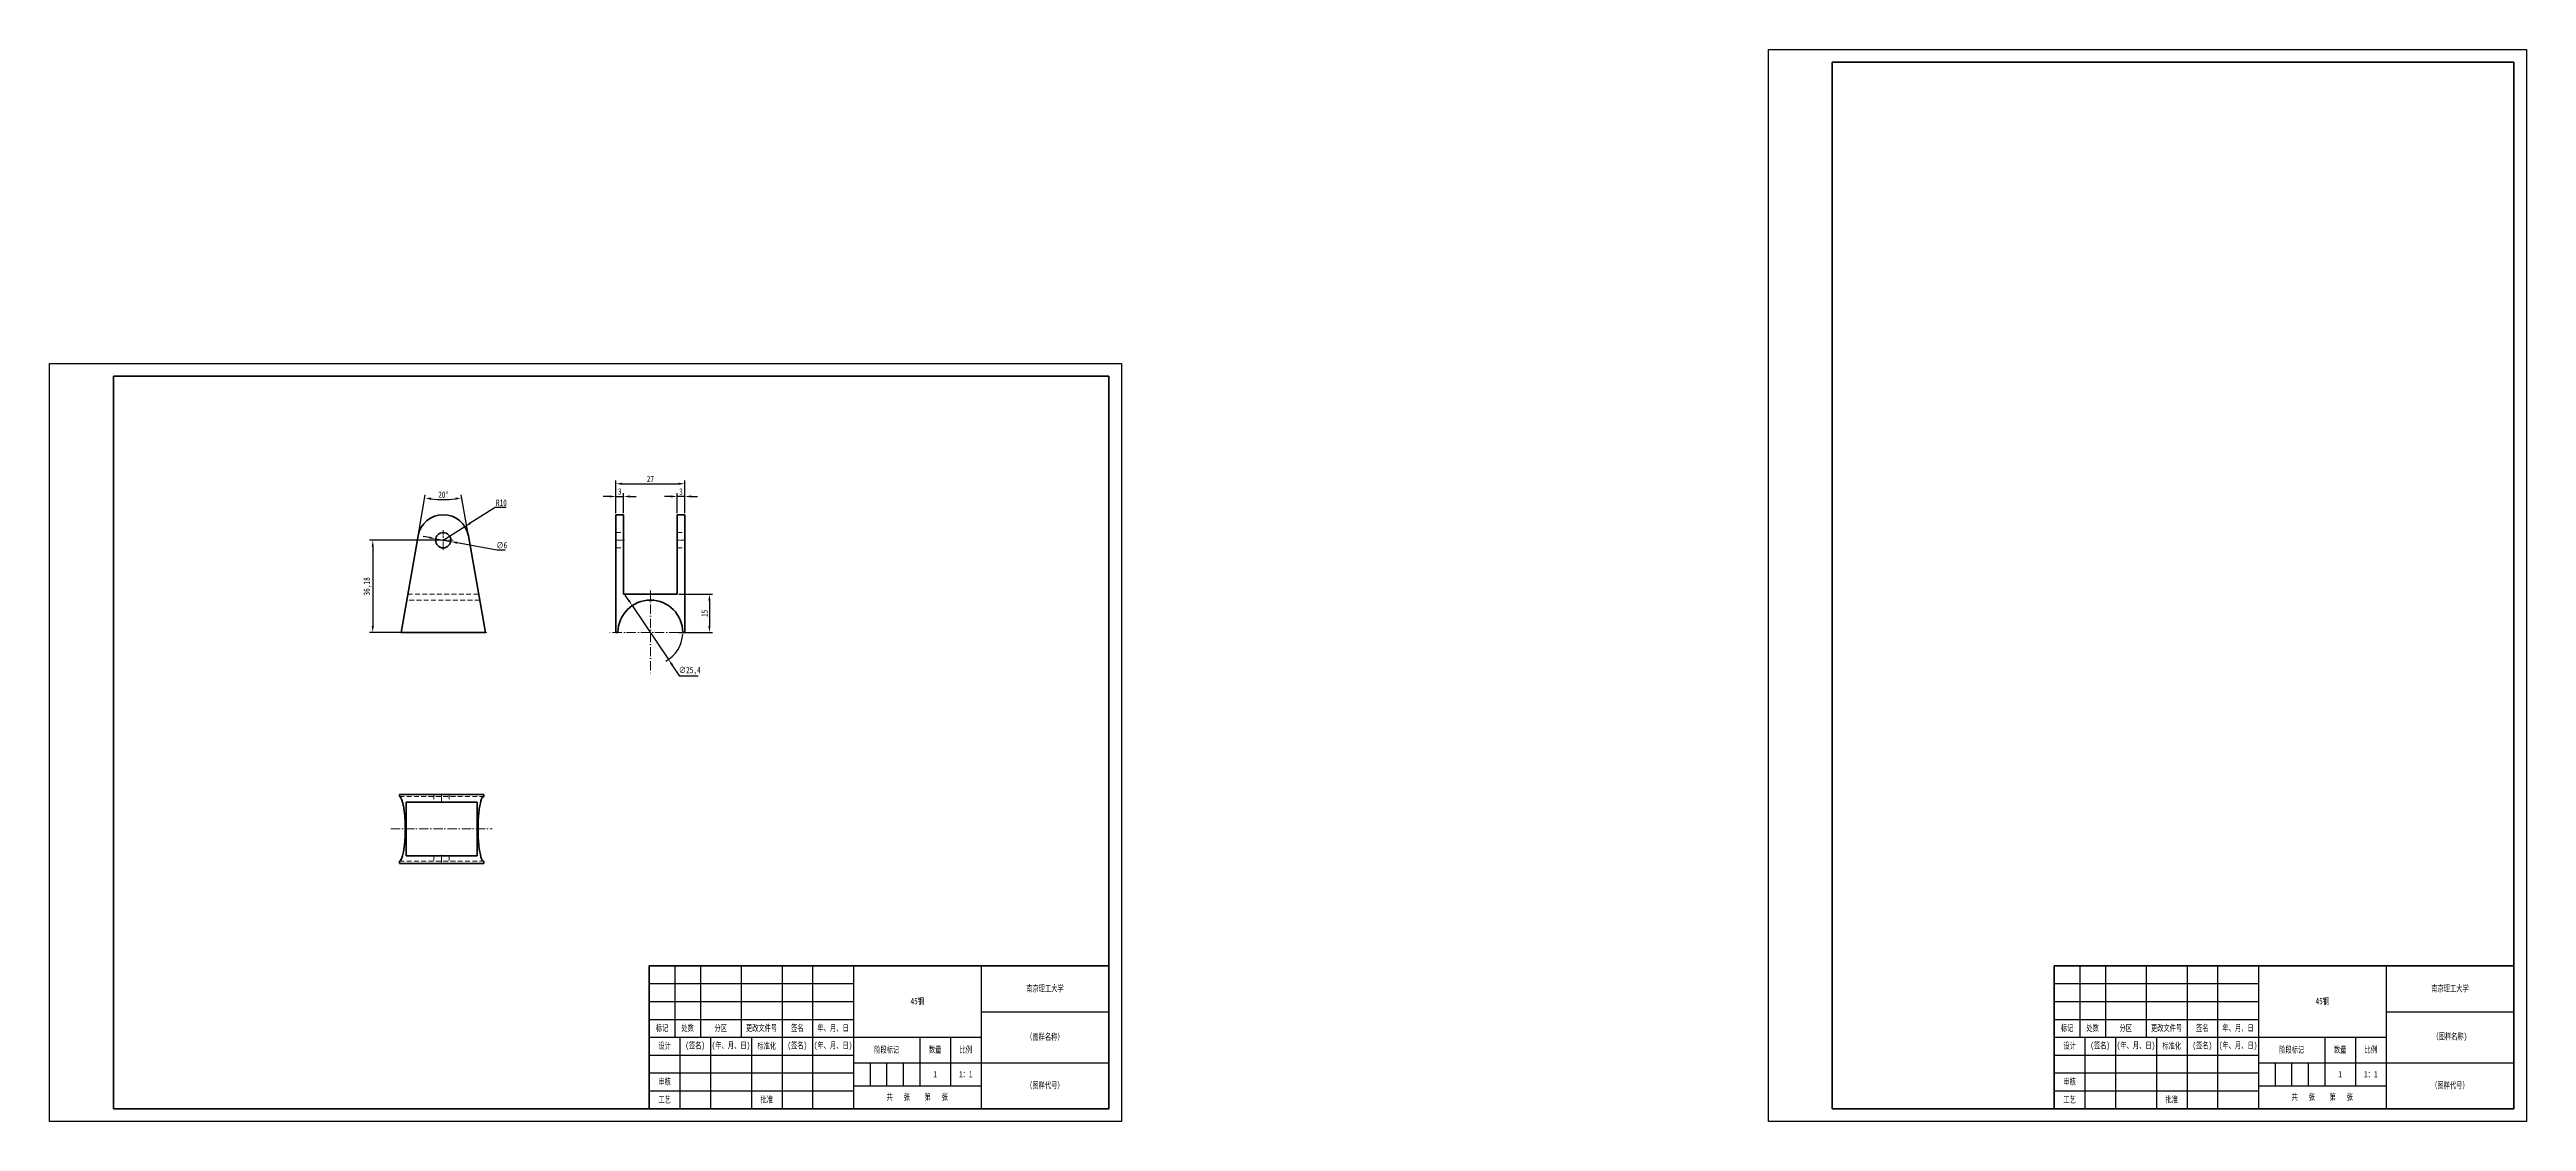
# Model space of a CAD drawing. Header units: millimetres. Extents: x 1050 to 2021, y 766 to 1186.
import ezdxf

# ---------------------------------------------------------------- set-up
doc = ezdxf.new("R2010")
doc.units = ezdxf.units.MM
doc.header["$LTSCALE"] = 0.3
for name, pattern in [('CENTER', [50.8, 31.75, -6.35, 6.35, -6.35]), ('DASHDOT', [18.5, 12, -3, 0.5, -3]), ('DASHED', [19.05, 12.7, -6.35])]:
    doc.linetypes.add(name, pattern=pattern)
for name, color, linetype, lineweight in [('尺寸线', 3, 'Continuous', 25), ('粗实线', 7, 'Continuous', 50), ('细实线', 7, 'Continuous', 25), ('细文本', 7, 'Continuous', 25), ('细点画线', 1, 'CENTER', 25), ('虚线', 2, 'DASHED', 25)]:
    doc.layers.add(name, color=color, linetype=linetype, lineweight=lineweight)
doc.styles.add('NUT Standard', font='simfang.ttf', dxfattribs={"width": 0.7, "height": 2.5})
doc.dimstyles.new('NUT Standard', dxfattribs={"dimtxt": 2.5, "dimasz": 2.5, "dimexe": 1.25, "dimexo": 0.625, "dimtad": 1, "dimtoh": 1, "dimtxsty": 'NUT Standard', "dimcen": 2.5, "dimadec": 0, "dimazin": 0, "dimtfac": 1, "dimtmove": 0, "dimatfit": 3, "dimfxl": 1, "dimarcsym": 0})

# ---------------------------------------------------------------- blocks, each defined once
blk = doc.blocks.new('*D6')
at = {"layer": 'Defpoints', "color": 0, "transparency": 16777216}
for p in [(1204.29, 993.37), (1176.69, 957.19), (1204.29, 957.19)]:
    blk.add_point(p, dxfattribs=at)
at = {"layer": '尺寸线', "color": 0, "lineweight": -2, "transparency": 16777216}
for p, q in [((1203.67, 993.37), (1175.44, 993.37)), ((1176.69, 990.87), (1176.69, 959.69)), ((1203.67, 957.19), (1175.44, 957.19))]:
    blk.add_line(p, q, dxfattribs=at)
at = {"layer": '尺寸线', "color": 0, "transparency": 16777216}
for points in [[(1176.28, 990.87), (1177.11, 990.87), (1176.69, 993.37)], [(1176.28, 959.69), (1177.11, 959.69), (1176.69, 957.19)]]:
    blk.add_solid(points, dxfattribs=at)
at = {"layer": '尺寸线', "color": 0, "transparency": 16777216, "insert": (1174.62, 975.28), "char_height": 2.5, "attachment_point": 5, "rotation": 90, "style": 'NUT Standard'}
blk.add_mtext('36,18', dxfattribs=at)
blk = doc.blocks.new('*D7')
at = {"layer": 'Defpoints', "color": 0, "transparency": 16777216}
for p in [(1201.87, 1009.38), (1194.44, 995.11), (1214.14, 995.11), (1187.76, 957.19), (1220.82, 957.19)]:
    blk.add_point(p, dxfattribs=at)
at = {"layer": '尺寸线', "color": 0, "lineweight": -2, "transparency": 16777216}
for p, q in [((1194.55, 995.72), (1197.28, 1011.17)), ((1214.03, 995.72), (1211.31, 1011.17))]:
    blk.add_line(p, q, dxfattribs=at)
blk.add_arc((1204.29, 1050.96), 41.65, 263.4398, 276.56038, dxfattribs=at)
at = {"layer": '尺寸线', "color": 0, "transparency": 16777216}
for points in [[(1199.47, 1009.17), (1199.59, 1009.99), (1197.06, 1009.94)], [(1208.99, 1009.99), (1209.11, 1009.17), (1211.52, 1009.94)]]:
    blk.add_solid(points, dxfattribs=at)
at = {"layer": '尺寸线', "color": 0, "transparency": 16777216, "insert": (1204.29, 1011.2), "char_height": 2.5, "attachment_point": 5, "rotation": 0.00009, "style": 'NUT Standard'}
blk.add_mtext('20°', dxfattribs=at)
blk = doc.blocks.new('*D8')
at = {"layer": 'Defpoints', "color": 0, "transparency": 16777216}
for p in [(1295.96, 972.19), (1295.96, 957.19), (1308.59, 957.19)]:
    blk.add_point(p, dxfattribs=at)
at = {"layer": '尺寸线', "color": 0, "lineweight": -2, "transparency": 16777216}
for p, q in [((1296.59, 972.19), (1309.84, 972.19)), ((1308.59, 969.69), (1308.59, 959.69)), ((1296.59, 957.19), (1309.84, 957.19))]:
    blk.add_line(p, q, dxfattribs=at)
at = {"layer": '尺寸线', "color": 0, "transparency": 16777216}
for points in [[(1308.18, 969.69), (1309.01, 969.69), (1308.59, 972.19)], [(1308.18, 959.69), (1309.01, 959.69), (1308.59, 957.19)]]:
    blk.add_solid(points, dxfattribs=at)
at = {"layer": '尺寸线', "color": 0, "transparency": 16777216, "insert": (1306.7, 964.69), "char_height": 2.5, "attachment_point": 5, "rotation": 90, "style": 'NUT Standard'}
blk.add_mtext('15', dxfattribs=at)
blk = doc.blocks.new('*D10')
at = {"layer": 'Defpoints', "color": 0, "transparency": 16777216}
for p in [(1201.34, 993.92), (1207.24, 992.82)]:
    blk.add_point(p, dxfattribs=at)
at = {"layer": '尺寸线', "color": 0, "lineweight": -2, "transparency": 16777216}
for p, q in [((1198.88, 994.37), (1196.42, 994.83)), ((1201.34, 993.92), (1207.24, 992.82)), ((1225.26, 989.49), (1209.7, 992.37)), ((1228.61, 989.49), (1225.26, 989.49))]:
    blk.add_line(p, q, dxfattribs=at)
at = {"layer": '尺寸线', "color": 0, "transparency": 16777216}
for points in [[(1198.96, 994.78), (1198.81, 993.96), (1201.34, 993.92)], [(1209.78, 992.78), (1209.62, 991.96), (1207.24, 992.82)]]:
    blk.add_solid(points, dxfattribs=at)
at = {"layer": '尺寸线', "color": 0, "transparency": 16777216, "insert": (1227.24, 991.38), "char_height": 2.5, "attachment_point": 5, "style": 'NUT Standard'}
blk.add_mtext('∅6', dxfattribs=at)
blk = doc.blocks.new('*D11')
at = {"layer": 'Defpoints', "color": 0, "transparency": 16777216}
for p in [(1278.36, 967.72), (1292.56, 946.66)]:
    blk.add_point(p, dxfattribs=at)
at = {"layer": '尺寸线', "color": 0, "lineweight": -2, "transparency": 16777216}
for p, q in [((1276.97, 969.8), (1275.57, 971.87)), ((1278.36, 967.72), (1292.56, 946.66)), ((1296.97, 940.12), (1293.96, 944.59)), ((1304.19, 940.12), (1296.97, 940.12))]:
    blk.add_line(p, q, dxfattribs=at)
blk.add_arc((1285.46, 957.19), 12.7, 298.33998, 357.18033, dxfattribs=at)
at = {"layer": '尺寸线', "color": 0, "transparency": 16777216}
for points in [[(1277.31, 970.03), (1276.62, 969.56), (1278.36, 967.72)], [(1294.3, 944.82), (1293.61, 944.35), (1292.56, 946.66)]]:
    blk.add_solid(points, dxfattribs=at)
at = {"layer": '尺寸线', "color": 0, "transparency": 16777216, "insert": (1300.89, 942.19), "char_height": 2.5, "attachment_point": 5, "style": 'NUT Standard'}
blk.add_mtext('∅25,4', dxfattribs=at)
blk = doc.blocks.new('*D12')
at = {"layer": 'Defpoints', "color": 0, "transparency": 16777216}
for p in [(1274.96, 1010.51), (1271.96, 1003.37), (1274.96, 1003.37)]:
    blk.add_point(p, dxfattribs=at)
at = {"layer": '尺寸线', "color": 0, "lineweight": -2, "transparency": 16777216}
for p, q in [((1269.46, 1010.51), (1266.96, 1010.51)), ((1271.96, 1003.99), (1271.96, 1011.76)), ((1271.96, 1010.51), (1274.96, 1010.51)), ((1274.96, 1003.99), (1274.96, 1011.76)), ((1277.46, 1010.51), (1279.96, 1010.51))]:
    blk.add_line(p, q, dxfattribs=at)
at = {"layer": '尺寸线', "color": 0, "transparency": 16777216}
for points in [[(1269.46, 1010.92), (1269.46, 1010.09), (1271.96, 1010.51)], [(1277.46, 1010.92), (1277.46, 1010.09), (1274.96, 1010.51)]]:
    blk.add_solid(points, dxfattribs=at)
at = {"layer": '尺寸线', "color": 0, "transparency": 16777216, "insert": (1273.46, 1012.4), "char_height": 2.5, "attachment_point": 5, "style": 'NUT Standard'}
blk.add_mtext('3', dxfattribs=at)
blk = doc.blocks.new('*D13')
at = {"layer": 'Defpoints', "color": 0, "transparency": 16777216}
for p in [(1295.96, 1010.51), (1295.96, 1003.37), (1298.96, 1003.37)]:
    blk.add_point(p, dxfattribs=at)
at = {"layer": '尺寸线', "color": 0, "lineweight": -2, "transparency": 16777216}
for p, q in [((1293.46, 1010.51), (1290.96, 1010.51)), ((1295.96, 1003.99), (1295.96, 1011.76)), ((1298.96, 1010.51), (1295.96, 1010.51)), ((1298.96, 1003.99), (1298.96, 1011.76)), ((1301.46, 1010.51), (1303.96, 1010.51))]:
    blk.add_line(p, q, dxfattribs=at)
at = {"layer": '尺寸线', "color": 0, "transparency": 16777216}
for points in [[(1293.46, 1010.92), (1293.46, 1010.09), (1295.96, 1010.51)], [(1301.46, 1010.92), (1301.46, 1010.09), (1298.96, 1010.51)]]:
    blk.add_solid(points, dxfattribs=at)
at = {"layer": '尺寸线', "color": 0, "transparency": 16777216, "insert": (1297.46, 1012.4), "char_height": 2.5, "attachment_point": 5, "style": 'NUT Standard'}
blk.add_mtext('3', dxfattribs=at)
blk = doc.blocks.new('*D14')
at = {"layer": 'Defpoints', "color": 0, "transparency": 16777216}
for p in [(1298.96, 1015.48), (1271.96, 1003.37), (1298.96, 1003.37)]:
    blk.add_point(p, dxfattribs=at)
at = {"layer": '尺寸线', "color": 0, "lineweight": -2, "transparency": 16777216}
for p, q in [((1271.96, 1003.99), (1271.96, 1016.73)), ((1274.46, 1015.48), (1296.46, 1015.48)), ((1298.96, 1003.99), (1298.96, 1016.73))]:
    blk.add_line(p, q, dxfattribs=at)
at = {"layer": '尺寸线', "color": 0, "transparency": 16777216}
for points in [[(1274.46, 1015.9), (1274.46, 1015.06), (1271.96, 1015.48)], [(1296.46, 1015.9), (1296.46, 1015.06), (1298.96, 1015.48)]]:
    blk.add_solid(points, dxfattribs=at)
at = {"layer": '尺寸线', "color": 0, "transparency": 16777216, "insert": (1285.46, 1017.37), "char_height": 2.5, "attachment_point": 5, "style": 'NUT Standard'}
blk.add_mtext('27', dxfattribs=at)
blk = doc.blocks.new('*D15')
at = {"layer": 'Defpoints', "color": 0, "transparency": 16777216}
for p in [(1204.29, 993.37), (1212.76, 998.68)]:
    blk.add_point(p, dxfattribs=at)
at = {"layer": '尺寸线', "color": 0, "lineweight": -2, "transparency": 16777216}
for p, q in [((1224.66, 1006.15), (1214.88, 1000.01)), ((1228.92, 1006.15), (1224.66, 1006.15)), ((1204.29, 993.37), (1212.76, 998.68))]:
    blk.add_line(p, q, dxfattribs=at)
at = {"layer": '尺寸线', "color": 0, "transparency": 16777216}
blk.add_solid([(1214.66, 1000.37), (1215.1, 999.66), (1212.76, 998.68)], dxfattribs=at)
at = {"layer": '尺寸线', "color": 0, "transparency": 16777216, "insert": (1227.1, 1008.04), "char_height": 2.5, "attachment_point": 5, "style": 'NUT Standard'}
blk.add_mtext('R10', dxfattribs=at)

msp = doc.modelspace()

# ---------------------------------------------------------------- linework, layer by layer
for p, q in [((1723.555, 765.619), (1723.555, 1185.619)), ((1723.555, 1185.619), (2020.555, 1185.619)), ((2020.555, 1185.619), (2020.555, 765.619)), ((1050.042, 1062.619), (1470.042, 1062.619)), ((1050.042, 765.619), (1050.042, 1062.619)), ((1470.042, 1062.619), (1470.042, 765.619)), ((2015.555, 854.619), (2015.555, 770.619)), ((1470.042, 765.619), (1050.042, 765.619)), ((2020.555, 765.619), (1723.555, 765.619))]:
    msp.add_line(p, q)
at = {"color": 7, "linetype": 'DASHDOT', "lineweight": 13}
msp.add_line((1187.138, 957.192), (1221.444, 957.192), dxfattribs=at)
at = {"color": 7, "lineweight": 35}
for p, q in [((1271.961, 957.192), (1272.761, 957.192)), ((1298.161, 957.192), (1298.961, 957.192)), ((1187.138, 893.755), (1187.138, 892.955)), ((1220.205, 893.755), (1220.205, 892.955))]:
    msp.add_line(p, q, dxfattribs=at)
at = {"layer": '粗实线'}
for p, q in [((1748.555, 770.619), (1748.555, 1180.619)), ((1748.555, 1180.619), (2015.555, 1180.619)), ((2015.555, 1180.619), (2015.555, 770.619)), ((1075.042, 770.619), (1075.042, 1057.619)), ((1075.042, 1057.619), (1465.042, 1057.619)), ((1465.042, 1057.619), (1465.042, 770.619)), ((1285.042, 826.619), (1465.042, 826.619)), ((1285.042, 770.619), (1285.042, 826.619)), ((1835.555, 826.619), (2015.555, 826.619)), ((1835.555, 770.619), (1835.555, 826.619)), ((1465.042, 770.619), (1075.042, 770.619)), ((1285.042, 770.619), (1465.042, 770.619)), ((2015.555, 770.619), (1748.555, 770.619))]:
    msp.add_line(p, q, dxfattribs=at)
at = {"layer": '粗实线', "color": 7, "lineweight": 35}
for p, q in [((1271.961, 995.105), (1271.961, 1003.369)), ((1271.961, 1003.369), (1274.961, 1003.369)), ((1274.961, 995.105), (1274.961, 1003.369)), ((1295.961, 995.105), (1295.961, 1003.369)), ((1295.961, 1003.369), (1298.961, 1003.369)), ((1298.961, 995.105), (1298.961, 1003.369)), ((1194.443, 995.105), (1187.758, 957.192)), ((1220.825, 957.192), (1214.139, 995.105)), ((1271.961, 995.105), (1271.961, 957.192)), ((1274.961, 995.105), (1274.961, 972.192)), ((1295.961, 995.105), (1295.961, 972.192)), ((1298.961, 995.105), (1298.961, 957.192)), ((1295.961, 972.192), (1274.961, 972.192)), ((1187.758, 957.192), (1220.825, 957.192)), ((1193.824, 893.755), (1187.138, 893.755)), ((1193.824, 893.755), (1213.52, 893.755)), ((1220.205, 893.755), (1213.52, 893.755)), ((1189.783, 869.755), (1189.783, 890.755)), ((1193.824, 890.755), (1189.783, 890.755)), ((1193.824, 890.755), (1213.52, 890.755)), ((1217.56, 890.755), (1213.52, 890.755)), ((1217.56, 869.755), (1217.56, 890.755)), ((1187.138, 867.555), (1187.138, 866.755)), ((1193.824, 866.755), (1187.138, 866.755)), ((1193.824, 869.755), (1189.783, 869.755)), ((1193.824, 869.755), (1213.52, 869.755)), ((1193.824, 866.755), (1213.52, 866.755)), ((1217.56, 869.755), (1213.52, 869.755)), ((1220.205, 866.755), (1213.52, 866.755)), ((1220.205, 867.555), (1220.205, 866.755))]:
    msp.add_line(p, q, dxfattribs=at)
msp.add_circle((1204.291, 993.369), 3, dxfattribs=at)
for centre, radius, start, end in [((1204.291, 993.369), 10, 10.000001, 169.999993), ((1285.461, 957.192), 12.7, 360, 179.999995)]:
    msp.add_arc(centre, radius, start, end, dxfattribs=at)
for centre, start_param, end_param in [((1187.138, 880.255), 3.1415927, 6.2831853), ((1220.205, 880.255), 0, 3.1415927)]:
    msp.add_ellipse(centre, major_axis=(0, 12.7), ratio=0.176327, start_param=start_param, end_param=end_param, dxfattribs=at)
at = {"layer": '细实线'}
for p, q in [((1295.042, 826.619), (1295.042, 798.619)), ((1305.042, 826.619), (1305.042, 798.619)), ((1321.042, 826.619), (1321.042, 798.619)), ((1337.042, 826.619), (1337.042, 798.619)), ((1349.042, 826.619), (1349.042, 798.619)), ((1365.042, 826.619), (1365.042, 770.619)), ((1415.042, 826.619), (1415.042, 770.619)), ((1845.555, 826.619), (1845.555, 798.619)), ((1855.555, 826.619), (1855.555, 798.619)), ((1871.555, 826.619), (1871.555, 798.619)), ((1887.555, 826.619), (1887.555, 798.619)), ((1899.555, 826.619), (1899.555, 798.619)), ((1915.555, 826.619), (1915.555, 770.619)), ((1965.555, 826.619), (1965.555, 770.619)), ((1285.042, 819.619), (1365.042, 819.619)), ((1835.555, 819.619), (1915.555, 819.619)), ((1285.042, 812.619), (1365.042, 812.619)), ((1285.042, 805.619), (1365.042, 805.619)), ((1415.042, 808.619), (1465.042, 808.619)), ((1835.555, 812.619), (1915.555, 812.619)), ((1835.555, 805.619), (1915.555, 805.619)), ((1965.555, 808.619), (2015.555, 808.619)), ((1285.042, 798.619), (1415.042, 798.619)), ((1297.042, 798.619), (1297.042, 770.619)), ((1309.042, 798.619), (1309.042, 770.619)), ((1325.042, 798.619), (1325.042, 770.619)), ((1337.042, 798.619), (1337.042, 770.619)), ((1349.042, 798.619), (1349.042, 770.619)), ((1391.042, 798.619), (1391.042, 779.619)), ((1403.042, 798.619), (1403.042, 779.619)), ((1835.555, 798.619), (1965.555, 798.619)), ((1847.555, 798.619), (1847.555, 770.619)), ((1859.555, 798.619), (1859.555, 770.619)), ((1875.555, 798.619), (1875.555, 770.619)), ((1887.555, 798.619), (1887.555, 770.619)), ((1899.555, 798.619), (1899.555, 770.619)), ((1941.555, 798.619), (1941.555, 779.619)), ((1953.555, 798.619), (1953.555, 779.619)), ((1285.042, 791.619), (1365.042, 791.619)), ((1365.042, 788.619), (1465.042, 788.619)), ((1371.542, 788.619), (1371.542, 779.619)), ((1378.042, 788.619), (1378.042, 779.619)), ((1384.542, 788.619), (1384.542, 779.619)), ((1835.555, 791.619), (1915.555, 791.619)), ((1915.555, 788.619), (2015.555, 788.619)), ((1922.055, 788.619), (1922.055, 779.619)), ((1928.555, 788.619), (1928.555, 779.619)), ((1935.055, 788.619), (1935.055, 779.619)), ((1285.042, 784.619), (1365.042, 784.619)), ((1285.042, 777.619), (1365.042, 777.619)), ((1365.042, 779.619), (1415.042, 779.619)), ((1835.555, 784.619), (1915.555, 784.619)), ((1835.555, 777.619), (1915.555, 777.619)), ((1915.555, 779.619), (1965.555, 779.619))]:
    msp.add_line(p, q, dxfattribs=at)
at = {"layer": '细点画线', "color": 1, "linetype": 'DASHDOT', "lineweight": 13, "ltscale": 0.194998}
msp.add_line((1208.191, 993.369), (1200.391, 993.369), dxfattribs=at)
at = {"layer": '细点画线', "color": 1, "linetype": 'DASHDOT', "lineweight": 13, "ltscale": 0.195}
msp.add_line((1204.291, 997.269), (1204.291, 989.469), dxfattribs=at)
at = {"layer": '细点画线', "color": 1, "linetype": 'DASHDOT', "lineweight": 13, "ltscale": 0.089999}
for p, q in [((1271.661, 993.369), (1275.261, 993.369)), ((1295.661, 993.369), (1299.261, 993.369))]:
    msp.add_line(p, q, dxfattribs=at)
at = {"layer": '细点画线', "color": 1, "linetype": 'DASHDOT', "lineweight": 13}
for p, q in [((1285.461, 973.702), (1285.461, 940.682)), ((1301.971, 957.192), (1268.951, 957.192)), ((1183.832, 880.255), (1223.512, 880.255))]:
    msp.add_line(p, q, dxfattribs=at)
at = {"layer": '细点画线', "color": 1, "linetype": 'DASHDOT', "lineweight": 13, "ltscale": 0.090015}
for p, q in [((1203.672, 894.055), (1203.672, 890.455)), ((1203.672, 870.055), (1203.672, 866.455))]:
    msp.add_line(p, q, dxfattribs=at)
at = {"layer": '虚线', "linetype": 'DASHED', "lineweight": 13, "ltscale": 0.5}
for p, q in [((1271.961, 996.369), (1274.961, 996.369)), ((1271.961, 990.369), (1274.961, 990.369)), ((1295.961, 996.369), (1298.961, 996.369)), ((1295.961, 990.369), (1298.961, 990.369)), ((1190.403, 972.192), (1218.18, 972.192)), ((1218.585, 969.892), (1189.997, 969.892)), ((1187.138, 892.955), (1220.205, 892.955)), ((1200.672, 893.755), (1200.672, 890.755)), ((1206.672, 893.755), (1206.672, 890.755)), ((1187.138, 867.555), (1220.205, 867.555)), ((1200.672, 869.755), (1200.672, 866.755)), ((1206.672, 869.755), (1206.672, 866.755))]:
    msp.add_line(p, q, dxfattribs=at)

# ---------------------------------------------------------------- texts
at = {"layer": '粗实线', "char_height": 2.5, "attachment_point": 5, "style": 'NUT Standard'}
for s, insert in [('\\pxqc;{\\fFangSong|b0|i0|c134|p49;1}', (1397.042, 784.119)), ('\\pxqc;{\\fFangSong|b0|i0|c134|p49;1：1}', (1409.042, 784.119)), ('\\pxqc;{\\fFangSong|b0|i0|c134|p49;1}', (1947.555, 784.119)), ('\\pxqc;{\\fFangSong|b0|i0|c134|p49;1：1}', (1959.555, 784.119))]:
    msp.add_mtext_dynamic_manual_height_columns(s, width=12, gutter_width=12.5, heights=[0], dxfattribs=dict(at, insert=insert))
at = {"layer": '粗实线', "char_height": 2.5, "width": 12, "attachment_point": 5, "style": 'NUT Standard'}
for s, insert in [('工艺', (1841.555, 774.119)), ('批准', (1881.555, 774.119))]:
    msp.add_mtext(s, dxfattribs=dict(at, insert=insert))
at = {"layer": '细文本', "char_height": 2.5, "attachment_point": 5, "style": 'NUT Standard'}
for s, insert, width in [('{\\fFangSong|b0|i0|c134|p49;南京理工大学}', (1440.042, 817.619), 50), ('{\\fFangSong|b0|i0|c134|p49;南京理工大学}', (1990.555, 817.619), 50), ('45钢', (1390.042, 812.619), 50), ('45钢', (1940.555, 812.619), 50), ('标记', (1290.042, 802.119), 10), ('设计', (1291.042, 795.119), 12), ('处数', (1300.042, 802.119), 10), ('(签名)', (1303.042, 795.119), 12), ('(年、月、日)', (1317.042, 795.119), 16), ('分区', (1313.042, 802.119), 16), ('更改文件号', (1329.042, 802.119), 16), ('标准化', (1331.042, 795.119), 12), ('(签名)', (1343.042, 795.119), 12), ('签名', (1343.042, 802.119), 12), ('(年、月、日)', (1357.042, 795.119), 16), ('年、月、日', (1357.042, 802.119), 16), ('（图样名称）', (1440.042, 798.619), 50), ('标记', (1840.555, 802.119), 10), ('设计', (1841.555, 795.119), 12), ('处数', (1850.555, 802.119), 10), ('(签名)', (1853.555, 795.119), 12), ('(年、月、日)', (1867.555, 795.119), 16), ('分区', (1863.555, 802.119), 16), ('更改文件号', (1879.555, 802.119), 16), ('标准化', (1881.555, 795.119), 12), ('(签名)', (1893.555, 795.119), 12), ('签名', (1893.555, 802.119), 12), ('(年、月、日)', (1907.555, 795.119), 16), ('年、月、日', (1907.555, 802.119), 16), ('（图样名称)', (1990.555, 798.619), 50), ('阶段标记', (1378.042, 793.619), 26), ('数量', (1397.042, 793.619), 12), ('比例', (1409.042, 793.619), 12), ('阶段标记', (1928.555, 793.619), 26), ('数量', (1947.555, 793.619), 12), ('比例', (1959.555, 793.619), 12), ('审核', (1291.042, 781.119), 12), ('共   张    第   张', (1390.042, 775.119), 50), ('（图样代号）', (1440.042, 779.619), 50), ('审核', (1841.555, 781.119), 12), ('共   张    第   张', (1940.555, 775.119), 50), ('（图样代号）', (1990.555, 779.619), 50), ('工艺', (1291.042, 774.119), 12), ('批准', (1331.042, 774.119), 12)]:
    msp.add_mtext(s, dxfattribs=dict(at, insert=insert, width=width))

# ---------------------------------------------------------------- dimensions: what is measured, and where the dimension line sits
at = {"layer": '尺寸线'}
dim = msp.add_angular_dim_2l(base=(1201.87, 1009.378), line1=((1220.825, 957.192), (1214.139, 995.105)), line2=((1194.443, 995.105), (1187.758, 957.192)), dimstyle='NUT Standard', dxfattribs=at)
dim.commit()
dim.dimension.update_dxf_attribs({"geometry": '*D7', "text_midpoint": (1204.291, 1011.197)})
dim = msp.add_radius_dim(center=(1204.291, 993.369), mpoint=(1212.761, 998.685), dimstyle='NUT Standard', dxfattribs=at)
dim.commit()
dim.dimension.update_dxf_attribs({"geometry": '*D15', "text_midpoint": (1227.102, 1006.153), "dimtype": 164})
for base, p1, p2, picture, middle in [((1274.961, 1010.506), (1271.961, 1003.369), (1274.961, 1003.369), '*D12', (1273.461, 1012.395)), ((1298.961, 1015.482), (1271.961, 1003.369), (1298.961, 1003.369), '*D14', (1285.461, 1017.371)), ((1295.961, 1010.506), (1298.961, 1003.369), (1295.961, 1003.369), '*D13', (1297.461, 1012.395))]:
    dim = msp.add_linear_dim(base=base, p1=p1, p2=p2, dimstyle='NUT Standard', dxfattribs=at)
    dim.commit()
    dim.dimension.update_dxf_attribs({"geometry": picture, "text_midpoint": middle})
for base, p1, p2, picture, middle in [((1176.693, 957.192), (1204.291, 993.369), (1204.291, 957.192), '*D6', (1174.625, 975.28)), ((1308.594, 957.192), (1295.961, 972.192), (1295.961, 957.192), '*D8', (1306.705, 964.692))]:
    dim = msp.add_linear_dim(base=base, p1=p1, p2=p2, angle=90, dimstyle='NUT Standard', dxfattribs=at)
    dim.commit()
    dim.dimension.update_dxf_attribs({"geometry": picture, "text_midpoint": middle})
dim = msp.add_diameter_dim_2p(p1=(1201.341, 993.915), p2=(1207.241, 992.823), dimstyle='NUT Standard', dxfattribs=at)
dim.commit()
dim.dimension.update_dxf_attribs({"geometry": '*D10', "text_midpoint": (1225.258, 989.488), "dimtype": 163})
dim = msp.add_diameter_dim_2p(p1=(1278.363, 967.723), p2=(1292.559, 946.66), dimstyle='NUT Standard', dxfattribs=at)
dim.commit()
dim.dimension.update_dxf_attribs({"geometry": '*D11', "text_midpoint": (1300.893, 942.189)})

doc.saveas('drawing.dxf')
